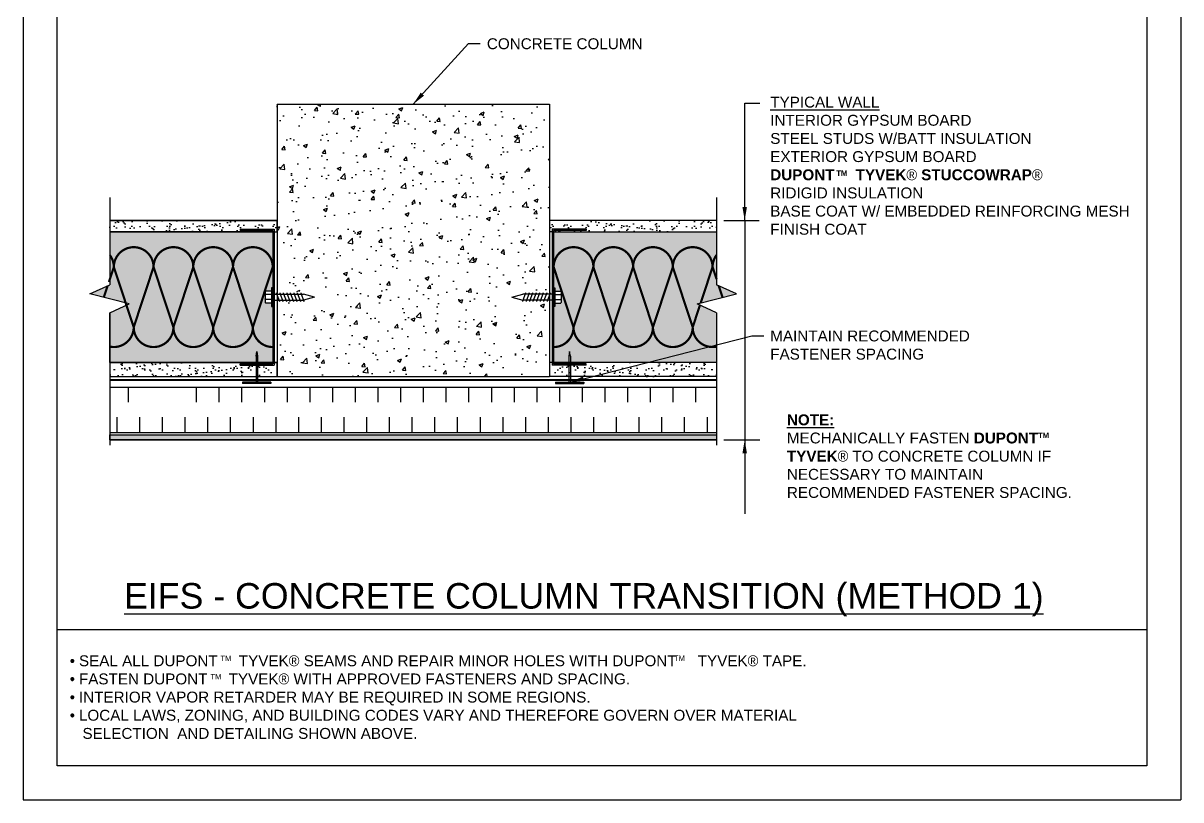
# Model space of a CAD drawing. Extents: x -43.4 to 51, y 0 to 66.
# Drawn here: x 0 to 51, y 0 to 34.2 of the extents above; entities that cross this region are included whole.
import ezdxf

# ---------------------------------------------------------------- set-up
doc = ezdxf.new("R2010")
doc.units = 0
doc.header["$LTSCALE"] = 1.5
doc.header["$MEASUREMENT"] = 0
doc.linetypes.add('DASHED', pattern=[0.75, 0.5, -0.25])
doc.layers.get('DEFPOINTS').update_dxf_attribs({"linetype": 'CONTINUOUS'})
for name, color, linetype in [('8X11-TTB$0$B', 5, 'CONTINUOUS'), ('CLADDING', 252, 'CONTINUOUS'), ('INSULATION', 40, 'CONTINUOUS'), ('RIGID_INSULATION', 191, 'CONTINUOUS'), ('STRUCTURE', 252, 'CONTINUOUS'), ('STRUCTURE_SHADING', 254, 'CONTINUOUS'), ('TEXT', 7, 'CONTINUOUS'), ('TYVEK', 160, 'DASHED'), ('W', 7, 'CONTINUOUS')]:
    doc.layers.add(name, color=color, linetype=linetype)
doc.styles.add('DETAILS', font='sanss___.ttf', dxfattribs={"height": 1})
doc.dimstyles.new('TYVEKDETAILS', dxfattribs={"dimscale": 6, "dimtxt": 1.5, "dimasz": 0.1, "dimexe": 0.75, "dimexo": 0.75, "dimgap": 0.75, "dimtad": 0, "dimtih": 1, "dimtoh": 1, "dimdec": 4, "dimzin": 0, "dimtxsty": 'DETAILS', "dimcen": 0.0625, "dimazin": 3, "dimtfac": 1, "dimtdec": 4, "dimtofl": 0, "dimtmove": 0, "dimatfit": 3, "dimtolj": 1, "dimtzin": 0})
pattern_1 = [(37.5, (46.33336, 10.9396), (-0.0157483, 0.481706), [0, -0.38, 0, -0.425, 0, -0.40625]), (7.5, (46.33336, 10.9396), (0.442444, 0.7055365), [0, -0.205, 0, -0.3425, 0, -0.13125]), (327.5, (46.02586, 10.9396), (0.7785355, 0.0014148), [0, -0.125, 0, -0.45, 0, -0.5875]), (317.5, (46.02586, 10.9396), (0.751532, 0.219419), [0, -0.0625, 0, -0.295, 0, -0.3375])]
pattern_2 = [(142.5, (-11.96796, 10.9396), (0.0157483, 0.481706), [0, -0.38, 0, -0.425, 0, -0.40625]), (172.5, (-11.96796, 10.9396), (-0.442444, 0.7055365), [0, -0.205, 0, -0.3425, 0, -0.13125]), (212.5, (-11.66046, 10.9396), (-0.7785355, 0.0014148), [0, -0.125, 0, -0.45, 0, -0.5875]), (222.5, (-11.66046, 10.9396), (-0.751532, 0.219419), [0, -0.0625, 0, -0.295, 0, -0.3375])]

# ---------------------------------------------------------------- blocks, each defined once
blk = doc.blocks.new('A$C717F1283')
at = {"layer": 'STRUCTURE'}
for p, q in [((1.343, 1.25), (1.343, 0)), ((1.343, 1.25), (1.406, 1.25)), ((1.375, 1.25), (1.375, 0)), ((1.406, 1.25), (1.406, 0)), ((0, 0.63), (0.208, 0.662)), ((0.208, 0.599), (0, 0.63)), ((0.208, 0.662), (1.343, 0.662)), ((0.208, 0.599), (1.343, 0.599)), ((1.343, 0), (1.406, 0))]:
    blk.add_line(p, q, dxfattribs=at)

msp = doc.modelspace()

# ---------------------------------------------------------------- hatches: boundary and pattern name
at = {"layer": 'CLADDING', "linetype": 'CONTINUOUS'}
h = msp.add_hatch(dxfattribs=at)
h.set_pattern_fill('AR-SAND', color=256, scale=0.25, style=0)
h.set_pattern_definition(pattern_1)
h.paths.add_polyline_path([(3.817, 25.526), (3.817, 25.026), (11.183, 25.026), (11.183, 25.526)])
h = msp.add_hatch(dxfattribs=at)
h.set_pattern_fill('AR-SAND', color=256, scale=0.25, style=0)
h.set_pattern_definition(pattern_2)
h.paths.add_polyline_path([(30.548, 25.526), (30.548, 25.026), (23.183, 25.026), (23.183, 25.526)])
h = msp.add_hatch(dxfattribs=at)
h.set_pattern_fill('AR-SAND', color=256, scale=0.25, style=0)
h.set_pattern_definition(pattern_1)
h.paths.add_polyline_path([(11.183, 19.276), (3.817, 19.276), (3.817, 18.651), (11.183, 18.651)])
h = msp.add_hatch(dxfattribs=at)
h.set_pattern_fill('AR-SAND', color=256, scale=0.25, style=0)
h.set_pattern_definition(pattern_2)
h.paths.add_polyline_path([(23.183, 19.276), (30.548, 19.276), (30.548, 18.651), (23.183, 18.651)])
at = {"layer": 'CLADDING'}
h = msp.add_hatch(dxfattribs=at)
h.set_pattern_fill('DOTS', color=256, scale=2, angle=-90, style=0)
h.set_pattern_definition([(270, (46.33336, 10.93958), (0.125, -0.0625), [0, -0.125])])
h.paths.add_polyline_path([(3.817, 15.869), (3.817, 16.089), (30.548, 16.089), (30.548, 15.869)])
at = {"layer": 'STRUCTURE', "linetype": 'CONTINUOUS'}
h = msp.add_hatch(dxfattribs=at)
h.set_pattern_fill('AR-CONC', color=256, scale=0.25, style=0)
h.set_pattern_definition([(50, (44.6496, 10.9396), (1.79315, -0.15688), [0.1875, -2.0625]), (355, (44.6496, 10.9396), (-0.34688, 1.88048), [0.15, -1.65]), (100.4514, (44.799, 10.9265), (1.44627, 1.7236), [0.15935, -1.752855]), (46.184, (44.6496, 11.4396), (2.6681, -0.4138), [0.28125, -3.09375]), (96.6356, (44.872, 11.405), (2.33666, 2.4353), [0.23903, -2.62928]), (351.184, (44.6496, 11.4396), (2.33665, 2.4353), [0.225, -2.475]), (21, (44.8996, 11.3146), (1.49227, -1.00655), [0.1875, -2.0625]), (326, (44.8996, 11.3146), (0.60829, 1.812875), [0.15, -1.65]), (71.4514, (45.024, 11.2307), (2.10056, 0.80633), [0.15935, -1.752855]), (37.5, (44.6496, 10.9396), (0.0304, 0.832235), [0, -1.63, 0, -1.675, 0, -1.65625]), (7.5, (44.6496, 10.9396), (0.657674, 0.98603), [0, -0.955, 0, -1.5925, 0, -0.63125]), (327.5, (44.0921, 10.9396), (1.334556, -0.056387), [0, -0.625, 0, -1.95, 0, -2.5875]), (317.5, (43.8421, 10.9396), (1.457965, 0.250262), [0, -0.8125, 0, -1.295, 0, -1.8375])])
h.paths.add_polyline_path([(23.183, 30.651), (11.183, 30.651), (11.183, 22.401), (13.663, 22.401), (13.663, 21.901), (11.183, 21.901), (11.183, 18.651), (23.183, 18.651), (23.183, 21.901), (20.702, 21.901), (20.702, 22.401), (23.183, 22.401)])
at = {"layer": 'STRUCTURE_SHADING', "linetype": 'CONTINUOUS'}
h = msp.add_hatch(color=256, dxfattribs=at)
edge = h.paths.add_edge_path()
edge.add_line((10.995, 25.026), (3.817, 25.026))
edge.add_line((3.817, 25.026), (3.817, 22.698))
edge.add_line((3.817, 22.698), (2.944, 22.295))
edge.add_line((2.944, 22.295), (4.674, 21.851))
edge.add_line((4.674, 21.851), (3.817, 21.455))
edge.add_line((3.817, 21.455), (3.817, 19.276))
edge.add_line((3.817, 19.276), (10.261, 19.276))
edge.add_line((10.261, 19.276), (10.261, 19.545))
edge.add_line((10.261, 19.545), (10.292, 19.753))
edge.add_line((10.292, 19.753), (10.323, 19.545))
edge.add_line((10.323, 19.545), (10.323, 19.276))
edge.add_line((10.323, 19.276), (10.995, 19.276))
edge.add_line((10.995, 19.276), (10.995, 21.739))
edge.add_line((10.995, 21.739), (10.944, 21.739))
edge.add_line((10.944, 21.739), (10.944, 21.889))
edge.add_line((10.944, 21.889), (10.696, 21.889))
edge.add_arc((10.696, 21.919), 0.03, 180, 270, ccw=False)
edge.add_line((10.666, 21.919), (10.666, 22.384))
edge.add_arc((10.696, 22.384), 0.03, 90, 180, ccw=False)
edge.add_line((10.696, 22.414), (10.944, 22.414))
edge.add_line((10.944, 22.414), (10.944, 22.564))
edge.add_line((10.944, 22.564), (10.995, 22.564))
edge.add_line((10.995, 22.564), (10.995, 25.026))
h = msp.add_hatch(color=256, dxfattribs=at)
edge = h.paths.add_edge_path()
edge.add_line((23.37, 25.026), (30.548, 25.026))
edge.add_line((30.548, 25.026), (30.548, 22.698))
edge.add_line((30.548, 22.698), (31.422, 22.295))
edge.add_line((31.422, 22.295), (29.691, 21.851))
edge.add_line((29.691, 21.851), (30.548, 21.455))
edge.add_line((30.548, 21.455), (30.548, 19.276))
edge.add_line((30.548, 19.276), (24.105, 19.276))
edge.add_line((24.105, 19.276), (24.105, 19.545))
edge.add_line((24.105, 19.545), (24.073, 19.753))
edge.add_line((24.073, 19.753), (24.042, 19.545))
edge.add_line((24.042, 19.545), (24.042, 19.276))
edge.add_line((24.042, 19.276), (23.37, 19.276))
edge.add_line((23.37, 19.276), (23.37, 21.739))
edge.add_line((23.37, 21.739), (23.422, 21.739))
edge.add_line((23.422, 21.739), (23.422, 21.889))
edge.add_line((23.422, 21.889), (23.669, 21.889))
edge.add_arc((23.669, 21.919), 0.03, 270, 360)
edge.add_line((23.699, 21.919), (23.699, 22.384))
edge.add_arc((23.669, 22.384), 0.03, 360, 450)
edge.add_line((23.669, 22.414), (23.422, 22.414))
edge.add_line((23.422, 22.414), (23.422, 22.564))
edge.add_line((23.422, 22.564), (23.37, 22.564))
edge.add_line((23.37, 22.564), (23.37, 25.026))

# ---------------------------------------------------------------- linework, layer by layer
at = {"layer": '8X11-TTB$0$B', "linetype": 'CONTINUOUS'}
for p, q in [((3.817, 25.026), (10.995, 25.026)), ((10.261, 19.276), (3.817, 19.276)), ((3.817, 19.276), (3.817, 18.651)), ((10.995, 19.276), (10.323, 19.276))]:
    msp.add_line(p, q, dxfattribs=at)
at = {"layer": 'CLADDING'}
for p, q in [((3.817, 16.089), (30.548, 16.089)), ((3.817, 15.869), (30.548, 15.869))]:
    msp.add_line(p, q, dxfattribs=at)
at = {"layer": 'DEFPOINTS'}
for p, q in [((0, 66), (0, 0)), ((51, 66), (51, 0)), ((0, 0), (51, 0))]:
    msp.add_line(p, q, dxfattribs=at)
at = {"layer": 'INSULATION', "const_width": 0.0975}
for points in [[(3.995, 23.476, 0.163603), (3.817, 24.005, 0.163603)], [(5.745, 23.476, 1), (3.995, 23.476), (4.87, 20.826)], [(7.495, 23.476, 1), (5.745, 23.476), (6.62, 20.826)], [(9.245, 23.476, 1), (7.495, 23.476), (8.37, 20.826)], [(10.995, 23.476, 1), (9.245, 23.476), (10.12, 20.826)], [(23.37, 23.476, -1), (25.12, 23.476), (24.245, 20.826)], [(25.12, 23.476, -1), (26.87, 23.476), (25.995, 20.826)], [(26.87, 23.476, -1), (28.62, 23.476), (27.745, 20.826)], [(28.62, 23.476, -1), (30.37, 23.476), (29.847, 21.891)], [(30.37, 23.476, -0.163603), (30.548, 24.005, -0.163603)], [(5.745, 23.476), (4.87, 20.826, 1), (6.62, 20.826)], [(7.495, 23.476), (6.62, 20.826, 1), (8.37, 20.826)], [(9.245, 23.476), (8.37, 20.826, 1), (10.12, 20.826)], [(10.995, 23.476), (10.12, 20.826, 0.414214), (10.995, 19.951)], [(23.37, 23.476), (24.245, 20.826, -0.414214), (23.37, 19.951)], [(25.12, 23.476), (25.995, 20.826, -1), (24.245, 20.826)], [(26.87, 23.476), (27.745, 20.826, -1), (25.995, 20.826)], [(28.62, 23.476), (29.495, 20.826, -1), (27.745, 20.826)], [(3.817, 19.97, 0.47547), (4.87, 20.826)], [(30.548, 19.97, -0.47547), (29.495, 20.826)]]:
    msp.add_lwpolyline(points, format="xyb", dxfattribs=at)
for points in [[(3.995, 23.476), (3.776, 22.814)], [(30.37, 23.476), (30.548, 22.938)], [(3.724, 22.654), (3.553, 22.138)], [(30.642, 22.654), (30.812, 22.138)], [(29.815, 21.794), (29.495, 20.826)]]:
    msp.add_lwpolyline(points, dxfattribs=at)
at = {"layer": 'RIGID_INSULATION', "linetype": 'CONTINUOUS'}
for p, q in [((3.817, 18.188), (30.548, 18.188)), ((4.626, 18.188), (4.626, 17.521)), ((7.626, 18.188), (7.626, 17.521)), ((8.626, 18.188), (8.626, 17.521)), ((8.626, 18.188), (8.626, 17.521)), ((9.626, 18.188), (9.626, 17.521)), ((10.626, 18.188), (10.626, 17.521)), ((11.626, 18.188), (11.626, 17.521)), ((12.626, 18.188), (12.626, 17.521)), ((13.626, 18.188), (13.626, 17.521)), ((14.626, 18.188), (14.626, 17.521)), ((15.626, 18.188), (15.626, 17.521)), ((16.626, 18.188), (16.626, 17.521)), ((17.626, 18.188), (17.626, 17.521)), ((18.626, 18.188), (18.626, 17.521)), ((19.626, 18.188), (19.626, 17.521)), ((20.626, 18.188), (20.626, 17.521)), ((21.626, 18.188), (21.626, 17.521)), ((22.626, 18.188), (22.626, 17.521)), ((23.626, 18.188), (23.626, 17.521)), ((24.626, 18.188), (24.626, 17.521)), ((25.626, 18.188), (25.626, 17.521)), ((26.626, 18.188), (26.626, 17.521)), ((26.626, 18.188), (26.626, 17.521)), ((27.626, 18.188), (27.626, 17.521)), ((28.626, 18.188), (28.626, 17.521)), ((29.626, 18.188), (29.626, 17.521)), ((4.126, 16.855), (4.126, 16.188)), ((5.126, 16.855), (5.126, 16.188)), ((6.126, 16.855), (6.126, 16.188)), ((7.126, 16.855), (7.126, 16.188)), ((8.126, 16.855), (8.126, 16.188)), ((9.126, 16.855), (9.126, 16.188)), ((9.126, 16.855), (9.126, 16.188)), ((10.126, 16.855), (10.126, 16.188)), ((11.126, 16.855), (11.126, 16.188)), ((12.126, 16.855), (12.126, 16.188)), ((13.126, 16.855), (13.126, 16.188)), ((14.126, 16.855), (14.126, 16.188)), ((15.126, 16.855), (15.126, 16.188)), ((15.126, 16.855), (15.126, 16.188)), ((16.126, 16.855), (16.126, 16.188)), ((17.126, 16.855), (17.126, 16.188)), ((18.126, 16.855), (18.126, 16.188)), ((19.126, 16.855), (19.126, 16.188)), ((20.126, 16.855), (20.126, 16.188)), ((21.126, 16.855), (21.126, 16.188)), ((21.126, 16.855), (21.126, 16.188)), ((22.126, 16.855), (22.126, 16.188)), ((23.126, 16.855), (23.126, 16.188)), ((24.126, 16.855), (24.126, 16.188)), ((25.126, 16.855), (25.126, 16.188)), ((26.126, 16.855), (26.126, 16.188)), ((27.126, 16.855), (27.126, 16.188)), ((28.126, 16.855), (28.126, 16.188)), ((29.126, 16.855), (29.126, 16.188)), ((30.126, 16.855), (30.126, 16.188)), ((3.817, 16.188), (30.548, 16.188))]:
    msp.add_line(p, q, dxfattribs=at)
at = {"layer": 'STRUCTURE'}
for p, q in [((11.183, 30.651), (11.183, 18.651)), ((23.183, 30.651), (23.183, 18.651)), ((3.817, 26.545), (3.817, 22.698)), ((30.548, 26.545), (30.548, 22.698)), ((3.817, 25.526), (11.183, 25.526)), ((11.183, 25.526), (3.817, 25.526)), ((11.183, 25.026), (11.183, 25.526)), ((30.548, 25.526), (23.183, 25.526)), ((3.817, 25.026), (3.817, 22.698)), ((3.817, 25.026), (11.183, 25.026)), ((10.995, 25.026), (3.817, 25.026)), ((9.558, 25.151), (11.058, 25.151)), ((9.558, 25.151), (9.558, 25.089)), ((9.558, 25.089), (10.995, 25.089)), ((10.995, 25.089), (10.995, 19.214)), ((10.995, 25.026), (10.995, 22.564)), ((11.058, 25.151), (11.058, 19.151)), ((23.308, 25.151), (23.308, 19.151)), ((24.808, 25.151), (23.308, 25.151)), ((23.37, 25.089), (23.37, 19.214)), ((24.808, 25.089), (23.37, 25.089)), ((24.808, 25.151), (24.808, 25.089)), ((10.995, 22.564), (10.944, 22.564)), ((10.944, 22.564), (10.944, 22.414)), ((10.995, 22.283), (12.347, 22.283)), ((10.995, 22.02), (12.347, 22.02)), ((12.842, 22.151), (12.347, 22.283)), ((12.842, 22.151), (12.347, 22.02)), ((21.524, 22.151), (22.018, 22.283)), ((21.524, 22.151), (22.018, 22.02)), ((23.37, 22.283), (22.018, 22.283)), ((23.37, 22.02), (22.018, 22.02)), ((3.817, 19.276), (3.817, 21.455)), ((10.944, 21.889), (10.944, 21.739)), ((10.944, 21.739), (10.995, 21.739)), ((10.995, 21.739), (10.995, 19.276)), ((10.292, 19.753), (10.261, 19.545)), ((10.261, 19.545), (10.261, 19.276)), ((10.323, 19.545), (10.292, 19.753)), ((10.323, 19.276), (10.323, 19.545)), ((11.183, 19.276), (3.817, 19.276)), ((3.817, 19.276), (3.817, 18.651)), ((10.261, 19.276), (3.817, 19.276)), ((9.558, 19.214), (10.995, 19.214)), ((9.558, 19.151), (9.558, 19.214)), ((9.558, 19.151), (11.058, 19.151)), ((10.995, 19.276), (10.323, 19.276)), ((11.183, 18.651), (11.183, 19.276)), ((24.808, 19.151), (23.308, 19.151)), ((24.808, 19.214), (23.37, 19.214)), ((24.808, 19.151), (24.808, 19.214)), ((3.817, 18.75), (3.817, 15.629)), ((3.817, 18.651), (11.183, 18.651)), ((3.817, 18.651), (11.183, 18.651)), ((30.548, 18.651), (23.183, 18.651)), ((30.548, 18.75), (30.548, 15.629)), ((3.817, 15.869), (3.817, 16.089)), ((3.817, 16.089), (30.548, 16.089)), ((30.548, 15.869), (3.817, 15.869)), ((30.548, 16.089), (30.548, 15.869))]:
    msp.add_line(p, q, dxfattribs=at)
at = {"layer": 'STRUCTURE', "linetype": 'CONTINUOUS'}
for p, q in [((11.183, 30.651), (23.183, 30.651)), ((11.058, 25.026), (11.183, 25.026)), ((23.308, 25.026), (23.183, 25.026)), ((11.148, 22.339), (11.287, 21.964)), ((11.148, 22.339), (11.148, 22.283)), ((11.287, 22.02), (11.287, 21.964)), ((11.302, 22.339), (11.441, 21.964)), ((11.302, 22.339), (11.302, 22.283)), ((11.441, 22.02), (11.441, 21.964)), ((11.457, 22.339), (11.596, 21.964)), ((11.457, 22.339), (11.457, 22.283)), ((11.596, 22.02), (11.596, 21.964)), ((11.611, 22.339), (11.75, 21.964)), ((11.611, 22.339), (11.611, 22.283)), ((11.75, 22.02), (11.75, 21.964)), ((11.766, 22.339), (11.905, 21.964)), ((11.766, 22.339), (11.766, 22.283)), ((11.905, 22.02), (11.905, 21.964)), ((11.92, 22.339), (12.059, 21.964)), ((11.92, 22.339), (11.92, 22.283)), ((12.059, 22.02), (12.059, 21.964)), ((12.075, 22.339), (12.214, 21.964)), ((12.075, 22.339), (12.075, 22.283)), ((12.214, 22.02), (12.214, 21.964)), ((12.229, 22.339), (12.368, 21.964)), ((12.229, 22.339), (12.229, 22.283)), ((12.368, 22.02), (12.368, 21.964)), ((22.136, 22.339), (21.997, 21.964)), ((22.136, 22.339), (21.997, 21.964)), ((21.997, 22.02), (21.997, 21.964)), ((21.997, 22.02), (21.997, 21.964)), ((22.136, 22.339), (22.136, 22.283)), ((22.136, 22.339), (22.136, 22.283)), ((22.291, 22.339), (22.152, 21.964)), ((22.152, 22.02), (22.152, 21.964)), ((22.291, 22.339), (22.291, 22.283)), ((22.445, 22.339), (22.306, 21.964)), ((22.306, 22.02), (22.306, 21.964)), ((22.445, 22.339), (22.445, 22.283)), ((22.6, 22.339), (22.46, 21.964)), ((22.46, 22.02), (22.46, 21.964)), ((22.6, 22.339), (22.6, 22.283)), ((22.754, 22.339), (22.615, 21.964)), ((22.615, 22.02), (22.615, 21.964)), ((22.754, 22.339), (22.754, 22.283)), ((22.908, 22.339), (22.769, 21.964)), ((22.769, 22.02), (22.769, 21.964)), ((22.908, 22.339), (22.908, 22.283)), ((23.063, 22.339), (22.924, 21.964)), ((22.924, 22.02), (22.924, 21.964)), ((23.063, 22.339), (23.063, 22.283)), ((23.217, 22.339), (23.078, 21.964)), ((23.078, 22.02), (23.078, 21.964)), ((23.217, 22.339), (23.217, 22.283)), ((11.183, 18.651), (23.183, 18.651))]:
    msp.add_line(p, q, dxfattribs=at)
at = {"layer": 'STRUCTURE'}
for points in [[(10.995, 25.026), (3.817, 25.026)], [(23.37, 25.026), (30.548, 25.026)], [(2.944, 22.295), (3.817, 22.698)], [(10.995, 22.564), (10.944, 22.564), (10.944, 21.739), (10.995, 21.739)], [(23.37, 22.564), (23.422, 22.564), (23.422, 21.739), (23.37, 21.739)], [(31.422, 22.295), (30.548, 22.698)], [(4.674, 21.851), (2.944, 22.295)], [(29.691, 21.851), (31.422, 22.295)], [(3.817, 21.455), (4.674, 21.851)], [(3.817, 21.455), (3.817, 18.75)], [(30.548, 21.455), (29.691, 21.851)], [(30.548, 21.455), (30.548, 18.75)], [(3.817, 19.276), (11.183, 19.276)], [(30.548, 19.276), (23.183, 19.276)]]:
    msp.add_lwpolyline(points, dxfattribs=at)
for points in [[(10.944, 22.414), (10.696, 22.414, 0.414214), (10.666, 22.384), (10.666, 21.919)], [(10.666, 22.294, 0.414214), (10.696, 22.264)], [(10.944, 22.264), (10.696, 22.264, 0.414214), (10.666, 22.234)], [(10.944, 22.039), (10.696, 22.039, -0.414214), (10.666, 22.069)], [(23.422, 22.414), (23.669, 22.414, -0.414214), (23.699, 22.384), (23.699, 21.919)], [(23.422, 22.264), (23.669, 22.264, -0.414214), (23.699, 22.234)], [(23.422, 22.039), (23.669, 22.039, 0.414214), (23.699, 22.069)], [(23.699, 22.294, -0.414214), (23.669, 22.264)], [(10.944, 21.889), (10.696, 21.889, -0.414214), (10.666, 21.919)], [(23.422, 21.889), (23.669, 21.889, 0.414214), (23.699, 21.919)]]:
    msp.add_lwpolyline(points, format="xyb", dxfattribs=at)
for centre, start, end in [((10.696, 22.009), 90, 180), ((23.669, 22.009), 0, 90)]:
    msp.add_arc(centre, 0.03, start, end, dxfattribs=at)
at = {"layer": 'TEXT'}
for p, q in [((30.862, 25.526), (32.431, 25.526)), ((31.786, 25.526), (31.786, 15.869)), ((30.862, 15.869), (32.451, 15.869))]:
    msp.add_line(p, q, dxfattribs=at)
at = {"layer": 'TYVEK', "color": 23, "const_width": 0.09}
msp.add_lwpolyline([(30.548, 18.496), (3.817, 18.496)], dxfattribs=at)
at = {"layer": 'W', "color": 7}
msp.add_line((1.5, 7.5), (49.5, 7.5), dxfattribs=at)
msp.add_line((1.5, 7.5), (49.5, 7.5), dxfattribs=at)
at = {"layer": 'W'}
msp.add_lwpolyline([(1.5, 64.5), (49.5, 64.5), (49.5, 1.5), (1.5, 1.5)], close=True, dxfattribs=at)

# ---------------------------------------------------------------- block references
at = {"layer": 'STRUCTURE_SHADING', "linetype": 'CONTINUOUS', "rotation": 270}
msp.add_blockref('A$C717F1283', (9.662, 19.753), dxfattribs=at)
at = {"layer": 'STRUCTURE_SHADING', "linetype": 'CONTINUOUS', "xscale": -1, "rotation": 90}
msp.add_blockref('A$C717F1283', (24.704, 19.753), dxfattribs=at)

# ---------------------------------------------------------------- texts
at = {"layer": 'TEXT', "style": 'DETAILS'}
for s, insert, char_height, width, attachment_point in [('CONCRETE COLUMN', (20.429, 33.555), 0.48, 10.15656, 1), ('{\\fArial|b0|i0|c0|p34;\\LTYPICAL WALL\\P}INTERIOR GYPSUM BOARD\\PSTEEL STUDS W/BATT INSULATION\\PEXTERIOR GYPSUM BOARD\\P{\\fSansSerif|b1|i0|c2|p2;DUPONT     TYVEK\\fSymbol|b0|i0|c2|p18;â \\fSansSerif|b1|i0|c2|p2;STUCCOWRAP\\fSymbol|b0|i0|c2|p18;â}\\PRIDIGID INSULATION\\PBASE COAT W/ EMBEDDED REINFORCING MESH\\PFINISH COAT', (32.912, 30.982), 0.48, 17.31972, 1), ('MAINTAIN RECOMMENDED FASTENER SPACING', (32.912, 20.679), 0.48, 10.15656, 1), ('{\\fSansSerif|b1|i0|c2|p2;\\LNOTE:}\\PMECHANICALLY FASTEN {\\fSansSerif|b1|i0|c2|p2;DUPONT     TYVEK\\fSymbol|b0|i0|c2|p18;â }TO CONCRETE COLUMN IF NECESSARY TO MAINTAIN RECOMMENDED FASTENER SPACING.', (33.645, 16.984), 0.48, 12.59974, 1), ('{\\LEIFS - CONCRETE COLUMN TRANSITION (METHOD 1)}', (24.7, 9.552), 1.125, 44.28741, 2), ('{\\fSymbol|b0|i0|c2|p18;· }SEAL ALL DUPONT     TYVEK{\\fSymbol|b0|i0|c2|p18;â} SEAMS AND REPAIR MINOR HOLES WITH DUPONT     TYVEK{\\fSymbol|b0|i0|c2|p18;â} TAPE.\\P{\\fSymbol|b0|i0|c2|p18;· }FASTEN DUPONT     TYVEK{\\fSymbol|b0|i0|c2|p18;â} WITH APPROVED FASTENERS AND SPACING.\\P{\\fSymbol|b0|i0|c2|p18;· }INTERIOR VAPOR RETARDER MAY BE REQUIRED IN SOME REGIONS.\\P{\\fSymbol|b0|i0|c2|p18;· }LOCAL LAWS, ZONING, AND BUILDING CODES VARY AND THEREFORE GOVERN OVER MATERIAL\\P   SELECTION  AND DETAILING SHOWN ABOVE.', (2.055, 6.368), 0.48, 35.67362, 1), ('TM', (8.69, 6.352), 0.24, 16.62, 1), ('TM', (28.669, 6.361), 0.24, 16.62, 1), ('TM', (8.248, 5.549), 0.24, 16.62, 1)]:
    msp.add_mtext(s, dxfattribs=dict(at, insert=insert, char_height=char_height, width=width, attachment_point=attachment_point))
at = {"layer": 'TEXT', "char_height": 0.24, "attachment_point": 4, "style": 'DETAILS'}
for insert in [(35.822, 27.614), (44.71, 16.056)]:
    msp.add_mtext('{\\fSansSerif|b1|i0|c2|p2;TM}', dxfattribs=dict(at, insert=insert))

# ---------------------------------------------------------------- leaders
at = {"layer": 'TEXT'}
for points, override in [([(17.183, 30.651), (19.623, 33.325), (20.14, 33.325)], {"dimfxl": 3}), ([(24.105, 18.409), (32.105, 20.45), (32.623, 20.45)], {"dimfxl": 3}), ([(31.786, 15.869), (31.786, 12.606)], {"dimgap": 0.75, "dimtad": 0, "dimfxl": 3})]:
    msp.add_leader(points, dimstyle='TYVEKDETAILS', override=override, dxfattribs=at)
at = {"layer": 'TEXT', "linetype": 'CONTINUOUS'}
msp.add_leader([(31.786, 25.526), (31.786, 30.701), (32.457, 30.701)], dimstyle='TYVEKDETAILS', override={"dimgap": 0.75, "dimtad": 0}, dxfattribs=at)

doc.saveas('drawing.dxf')
